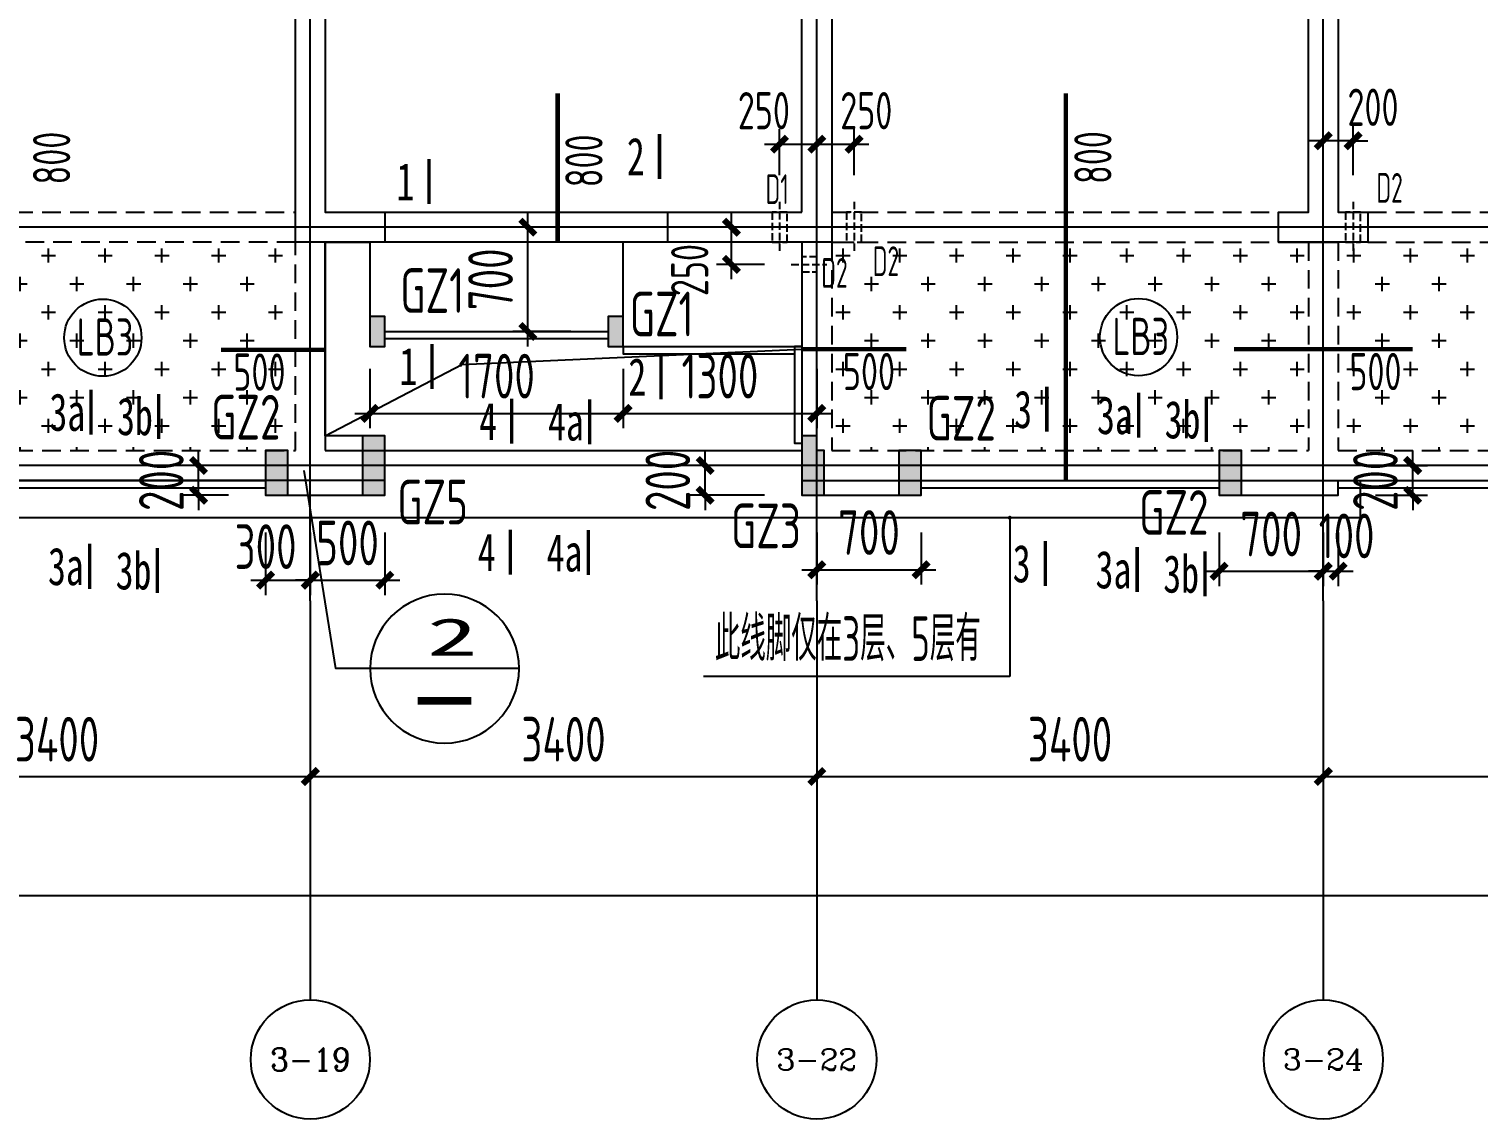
# Model space of a CAD drawing. Header units: millimetres. Extents: x -133666 to 880576, y -269375 to 86941.
# Drawn here: x 196312 to 206039, y -4980 to 2340 of the extents above; entities that cross this region are included whole.
import ezdxf
from ezdxf.enums import TextEntityAlignment as Align

# ---------------------------------------------------------------- set-up
doc = ezdxf.new("R2010")
doc.units = ezdxf.units.MM
doc.header["$LTSCALE"] = 1000
for name, pattern in [('CENTER', [50.8, 31.75, -6.35, 6.35, -6.35]), ('CONTINOUS', [0]), ('DASH', [0.35, 0.25, -0.1]), ('HIDDEN2', [0.1875, 0.125, -0.0625])]:
    doc.linetypes.add(name, pattern=pattern)
doc.layers.get('0').update_dxf_attribs({"linetype": 'CONTINUOUS'})
doc.layers.get('Defpoints').update_dxf_attribs({"color": 6, "linetype": 'CONTINUOUS'})
for name, color, linetype in [('A-外装饰线脚', 7, 'CONTINUOUS'), ('A-线脚看线', 9, 'CONTINUOUS'), ('A-设备穿墙洞', 161, 'CONTINUOUS'), ('AXIS', 253, 'CENTER'), ('AXIS_TEXT', 7, 'CONTINUOUS'), ('DIM', 3, 'CONTINUOUS'), ('DIM1', 3, 'CONTINUOUS'), ('JG1', 3, 'CONTINUOUS'), ('填充', 8, 'CONTINUOUS'), ('墙', 6, 'CONTINUOUS'), ('挑板', 3, 'CONTINUOUS'), ('板筋', 6, 'CONTINUOUS'), ('柱', 2, 'CONTINUOUS'), ('梁', 4, 'HIDDEN2'), ('模板线', 3, 'CONTINUOUS'), ('详图索引', 3, 'CONTINUOUS'), ('钢筋_文字', 7, 'CONTINUOUS'), ('钢筋长度标注', 7, 'CONTINUOUS')]:
    doc.layers.add(name, color=color, linetype=linetype)
doc.styles.add('_TCH_AXIS', font='COMPLEX', dxfattribs={"bigfont": 'GBCBIG'})
doc.styles.add('COMPLEX', font='COMPLEX')
doc.styles.add('TSSD_BOLD', font='tssdeng2.shx', dxfattribs={"width": 0.7, "height": 250, "bigfont": 'CHINA.shx'})
doc.styles.add('TSSD_Dimension', font='tssdeng.shx', dxfattribs={"width": 0.7, "bigfont": 'Hztxt.shx'})
doc.styles.add('ZZ', font='tssdeng.shx', dxfattribs={"width": 0.7, "bigfont": 'tssdchn.shx'})
doc.styles.add('zzt', font='tssdeng.shx', dxfattribs={"width": 0.7, "height": 300, "bigfont": 'tssdchn.shx'})
doc.styles.add('钢筋长度', font='tssdeng.shx', dxfattribs={"width": 0.7, "height": 300, "bigfont": 'tssdchn.shx'})
doc.styles.add('黑体', font='simhei.ttf')
doc.dimstyles.new('DIM_1_100', dxfattribs={"dimtxt": 300, "dimasz": 100, "dimexe": 200, "dimexo": 50, "dimgap": 100, "dimtad": 1, "dimdec": 0, "dimzin": 0, "dimdsep": 46, "dimtxsty": 'zzt', "dimblk": 'ARCHTICK', "dimcen": 0, "dimclrt": 7, "dimadec": 0, "dimazin": 0, "dimtfac": 1, "dimtdec": 0, "dimtix": 1, "dimtmove": 2, "dimatfit": 0, "dimldrblk": 'ARCHTICK', "dimfxl": 0, "dimtolj": 1, "dimarcsym": 0})
doc.dimstyles.new('TSSD_100_100', dxfattribs={"dimtxt": 300, "dimasz": 100, "dimexe": 100, "dimexo": 250, "dimgap": 100, "dimtad": 1, "dimdec": 0, "dimzin": 0, "dimdsep": 46, "dimtxsty": 'ZZ', "dimblk": 'ARCHTICK', "dimcen": 0, "dimdle": 100, "dimclrd": 256, "dimclrt": 7, "dimadec": 0, "dimazin": 0, "dimtfac": 1, "dimtdec": 0, "dimtix": 1, "dimtmove": 2, "dimatfit": 3, "dimfxl": 0, "dimtolj": 1, "dimtzin": 0, "dimarcsym": 0})
pattern_1 = [(0, (164199.99, 1008.83), (190.5, 190.5), [95.25, -285.75]), (90, (164247.62, 961.2), (-190.5, 190.5), [95.25, -285.75])]

# ---------------------------------------------------------------- blocks, each defined once
blk = doc.blocks.new('_ArchTick')
at = {"color": 0, "linetype": 'ByBlock', "const_width": 0.4}
blk.add_lwpolyline([(-0.5, -0.5), (0.5, 0.5)], dxfattribs=at)
blk = doc.blocks.new('*D1102')
at = {"layer": 'Defpoints', "color": 0, "transparency": 16777216}
for p in [(197900, -791.2), (198200, -791.2), (198200, -1361.2)]:
    blk.add_point(p, dxfattribs=at)
at = {"layer": 'DIM', "color": 0, "lineweight": -2, "transparency": 16777216}
for p, q in [((197900, -1041.2), (197900, -1461.2)), ((198200, -1041.2), (198200, -1461.2))]:
    blk.add_line(p, q, dxfattribs=at)
at = {"layer": 'DIM', "lineweight": -2, "transparency": 16777216}
blk.add_line((197800, -1361.2), (198300, -1361.2), dxfattribs=at)
at = {"layer": 'DIM', "lineweight": -2, "transparency": 16777216, "xscale": 100, "yscale": 100, "zscale": 100, "rotation": 180}
blk.add_blockref('_ArchTick', (197900, -1361.2), dxfattribs=at)
at = {"layer": 'DIM', "lineweight": -2, "transparency": 16777216, "xscale": 100, "yscale": 100, "zscale": 100}
blk.add_blockref('_ArchTick', (198200, -1361.2), dxfattribs=at)
at = {"layer": 'DIM', "color": 7, "transparency": 16777216, "insert": (197900, -1136.2), "char_height": 300, "attachment_point": 5, "style": 'ZZ'}
blk.add_mtext('\\A1;300', dxfattribs=at)
blk = doc.blocks.new('*D1103')
at = {"layer": 'Defpoints', "color": 0, "transparency": 16777216}
for p in [(198200, -791.2), (198700, -791.2), (198700, -1361.2)]:
    blk.add_point(p, dxfattribs=at)
at = {"layer": 'DIM', "color": 0, "lineweight": -2, "transparency": 16777216}
for p, q in [((198200, -1041.2), (198200, -1461.2)), ((198700, -1041.2), (198700, -1461.2))]:
    blk.add_line(p, q, dxfattribs=at)
at = {"layer": 'DIM', "lineweight": -2, "transparency": 16777216}
for p, q in [((198200, -1361.2), (198100, -1361.2)), ((198200, -1361.2), (198700, -1361.2)), ((198700, -1361.2), (198800, -1361.2))]:
    blk.add_line(p, q, dxfattribs=at)
at = {"layer": 'DIM', "lineweight": -2, "transparency": 16777216, "xscale": 100, "yscale": 100, "zscale": 100}
blk.add_blockref('_ArchTick', (198200, -1361.2), dxfattribs=at)
at = {"layer": 'DIM', "lineweight": -2, "transparency": 16777216, "xscale": 100, "yscale": 100, "zscale": 100, "rotation": 180}
blk.add_blockref('_ArchTick', (198700, -1361.2), dxfattribs=at)
at = {"layer": 'DIM', "color": 7, "transparency": 16777216, "insert": (198450, -1111.2), "char_height": 300, "attachment_point": 5, "style": 'ZZ'}
blk.add_mtext('\\A1;500', dxfattribs=at)
blk = doc.blocks.new('*D1104')
at = {"layer": 'Defpoints', "color": 0, "transparency": 16777216}
for p in [(198600, 308.8), (200300, 308.8), (200300, -241.2)]:
    blk.add_point(p, dxfattribs=at)
at = {"layer": 'DIM', "color": 0, "lineweight": -2, "transparency": 16777216}
for p, q in [((198600, 58.8), (198600, -341.2)), ((200300, 58.8), (200300, -341.2))]:
    blk.add_line(p, q, dxfattribs=at)
at = {"layer": 'DIM', "lineweight": -2, "transparency": 16777216}
blk.add_line((198500, -241.2), (200400, -241.2), dxfattribs=at)
at = {"layer": 'DIM', "lineweight": -2, "transparency": 16777216, "xscale": 100, "yscale": 100, "zscale": 100, "rotation": 180}
blk.add_blockref('_ArchTick', (198600, -241.2), dxfattribs=at)
at = {"layer": 'DIM', "lineweight": -2, "transparency": 16777216, "xscale": 100, "yscale": 100, "zscale": 100}
blk.add_blockref('_ArchTick', (200300, -241.2), dxfattribs=at)
at = {"layer": 'DIM', "color": 7, "transparency": 16777216, "insert": (199450, 8.8), "char_height": 300, "attachment_point": 5, "style": 'ZZ'}
blk.add_mtext('\\A1;1700', dxfattribs=at)
blk = doc.blocks.new('*D1105')
at = {"layer": 'Defpoints', "color": 0, "transparency": 16777216}
for p in [(201600, -791.2), (202300, -791.2), (202300, -1291.2)]:
    blk.add_point(p, dxfattribs=at)
at = {"layer": 'DIM', "color": 0, "lineweight": -2, "transparency": 16777216}
for p, q in [((201600, -1041.2), (201600, -1391.2)), ((202300, -1041.2), (202300, -1391.2))]:
    blk.add_line(p, q, dxfattribs=at)
at = {"layer": 'DIM', "lineweight": -2, "transparency": 16777216}
blk.add_line((201500, -1291.2), (202400, -1291.2), dxfattribs=at)
at = {"layer": 'DIM', "lineweight": -2, "transparency": 16777216, "xscale": 100, "yscale": 100, "zscale": 100, "rotation": 180}
blk.add_blockref('_ArchTick', (201600, -1291.2), dxfattribs=at)
at = {"layer": 'DIM', "lineweight": -2, "transparency": 16777216, "xscale": 100, "yscale": 100, "zscale": 100}
blk.add_blockref('_ArchTick', (202300, -1291.2), dxfattribs=at)
at = {"layer": 'DIM', "color": 7, "transparency": 16777216, "insert": (201950, -1041.2), "char_height": 300, "attachment_point": 5, "style": 'ZZ'}
blk.add_mtext('\\A1;700', dxfattribs=at)
blk = doc.blocks.new('*D1106')
at = {"layer": 'Defpoints', "color": 0, "transparency": 16777216}
for p in [(204300, -791.2), (205000, -791.2), (205000, -1301.2)]:
    blk.add_point(p, dxfattribs=at)
at = {"layer": 'DIM', "color": 0, "lineweight": -2, "transparency": 16777216}
for p, q in [((204300, -1041.2), (204300, -1401.2)), ((205000, -1041.2), (205000, -1401.2))]:
    blk.add_line(p, q, dxfattribs=at)
at = {"layer": 'DIM', "lineweight": -2, "transparency": 16777216}
blk.add_line((204200, -1301.2), (205100, -1301.2), dxfattribs=at)
at = {"layer": 'DIM', "lineweight": -2, "transparency": 16777216, "xscale": 100, "yscale": 100, "zscale": 100, "rotation": 180}
blk.add_blockref('_ArchTick', (204300, -1301.2), dxfattribs=at)
at = {"layer": 'DIM', "lineweight": -2, "transparency": 16777216, "xscale": 100, "yscale": 100, "zscale": 100}
blk.add_blockref('_ArchTick', (205000, -1301.2), dxfattribs=at)
at = {"layer": 'DIM', "color": 7, "transparency": 16777216, "insert": (204650, -1051.2), "char_height": 300, "attachment_point": 5, "style": 'ZZ'}
blk.add_mtext('\\A1;700', dxfattribs=at)
blk = doc.blocks.new('*D1122')
at = {"layer": 'Defpoints', "color": 0, "transparency": 16777216}
for p in [(197450, -591.2), (197900, -591.2), (197900, -791.2)]:
    blk.add_point(p, dxfattribs=at)
at = {"layer": 'DIM', "lineweight": -2, "transparency": 16777216}
for p, q in [((197450, -591.2), (197450, -491.2)), ((197450, -791.2), (197450, -591.2)), ((197450, -791.2), (197450, -891.2))]:
    blk.add_line(p, q, dxfattribs=at)
at = {"layer": 'DIM', "color": 0, "lineweight": -2, "transparency": 16777216}
for p, q in [((197650, -591.2), (197350, -591.2)), ((197650, -791.2), (197350, -791.2))]:
    blk.add_line(p, q, dxfattribs=at)
at = {"layer": 'DIM', "lineweight": -2, "transparency": 16777216, "xscale": 100, "yscale": 100, "zscale": 100}
for p, rotation in [((197450, -591.2), 270), ((197450, -791.2), 90)]:
    blk.add_blockref('_ArchTick', p, dxfattribs=dict(at, rotation=rotation))
at = {"layer": 'DIM', "color": 7, "transparency": 16777216, "insert": (197200, -691.2), "char_height": 300, "attachment_point": 5, "rotation": 90, "style": 'ZZ'}
blk.add_mtext('\\A1;200', dxfattribs=at)
blk = doc.blocks.new('*D1123')
at = {"layer": 'Defpoints', "color": 0, "transparency": 16777216}
for p in [(199660, 1008.8), (200200, 1008.8), (200200, 308.8)]:
    blk.add_point(p, dxfattribs=at)
at = {"layer": 'DIM', "lineweight": -2, "transparency": 16777216}
blk.add_line((199660, 208.8), (199660, 1108.8), dxfattribs=at)
at = {"layer": 'DIM', "color": 0, "lineweight": -2, "transparency": 16777216}
for p, q in [((199950, 1008.8), (199560, 1008.8)), ((199950, 308.8), (199560, 308.8))]:
    blk.add_line(p, q, dxfattribs=at)
at = {"layer": 'DIM', "lineweight": -2, "transparency": 16777216, "xscale": 100, "yscale": 100, "zscale": 100}
for p, rotation in [((199660, 1008.8), 90), ((199660, 308.8), 270)]:
    blk.add_blockref('_ArchTick', p, dxfattribs=dict(at, rotation=rotation))
at = {"layer": 'DIM', "color": 7, "transparency": 16777216, "insert": (199410, 658.8), "char_height": 300, "attachment_point": 5, "rotation": 90, "style": 'ZZ'}
blk.add_mtext('\\A1;700', dxfattribs=at)
blk = doc.blocks.new('*D1124')
at = {"layer": 'Defpoints', "color": 0, "transparency": 16777216}
for p in [(200850, -591.2), (201500, -591.2), (201500, -791.2)]:
    blk.add_point(p, dxfattribs=at)
at = {"layer": 'DIM', "lineweight": -2, "transparency": 16777216}
for p, q in [((200850, -591.2), (200850, -491.2)), ((200850, -791.2), (200850, -591.2)), ((200850, -791.2), (200850, -891.2))]:
    blk.add_line(p, q, dxfattribs=at)
at = {"layer": 'DIM', "color": 0, "lineweight": -2, "transparency": 16777216}
for p, q in [((201250, -591.2), (200750, -591.2)), ((201250, -791.2), (200750, -791.2))]:
    blk.add_line(p, q, dxfattribs=at)
at = {"layer": 'DIM', "lineweight": -2, "transparency": 16777216, "xscale": 100, "yscale": 100, "zscale": 100}
for p, rotation in [((200850, -591.2), 270), ((200850, -791.2), 90)]:
    blk.add_blockref('_ArchTick', p, dxfattribs=dict(at, rotation=rotation))
at = {"layer": 'DIM', "color": 7, "transparency": 16777216, "insert": (200600, -691.2), "char_height": 300, "attachment_point": 5, "rotation": 90, "style": 'ZZ'}
blk.add_mtext('\\A1;200', dxfattribs=at)
blk = doc.blocks.new('*D1125')
at = {"layer": 'Defpoints', "color": 0, "transparency": 16777216}
for p in [(205100, -591.2), (205600, -591.2), (205100, -791.2)]:
    blk.add_point(p, dxfattribs=at)
at = {"layer": 'DIM', "lineweight": -2, "transparency": 16777216}
for p, q in [((205600, -591.2), (205600, -491.2)), ((205600, -791.2), (205600, -591.2)), ((205600, -791.2), (205600, -891.2))]:
    blk.add_line(p, q, dxfattribs=at)
at = {"layer": 'DIM', "color": 0, "lineweight": -2, "transparency": 16777216}
for p, q in [((205350, -591.2), (205700, -591.2)), ((205350, -791.2), (205700, -791.2))]:
    blk.add_line(p, q, dxfattribs=at)
at = {"layer": 'DIM', "lineweight": -2, "transparency": 16777216, "xscale": 100, "yscale": 100, "zscale": 100}
for p, rotation in [((205600, -591.2), 270), ((205600, -791.2), 90)]:
    blk.add_blockref('_ArchTick', p, dxfattribs=dict(at, rotation=rotation))
at = {"layer": 'DIM', "color": 7, "transparency": 16777216, "insert": (205350, -691.2), "char_height": 300, "attachment_point": 5, "rotation": 90, "style": 'ZZ'}
blk.add_mtext('\\A1;200', dxfattribs=at)
blk = doc.blocks.new('*D1141')
at = {"layer": 'Defpoints', "color": 0, "transparency": 16777216}
for p in [(205000, -791.2), (205100, -791.2), (205100, -1301.2)]:
    blk.add_point(p, dxfattribs=at)
at = {"layer": 'DIM', "color": 0, "lineweight": -2, "transparency": 16777216}
for p, q in [((205000, -1041.2), (205000, -1401.2)), ((205100, -1041.2), (205100, -1401.2))]:
    blk.add_line(p, q, dxfattribs=at)
at = {"layer": 'DIM', "lineweight": -2, "transparency": 16777216}
for p, q in [((205000, -1301.2), (204900, -1301.2)), ((205000, -1301.2), (205100, -1301.2)), ((205100, -1301.2), (205200, -1301.2))]:
    blk.add_line(p, q, dxfattribs=at)
at = {"layer": 'DIM', "lineweight": -2, "transparency": 16777216, "xscale": 100, "yscale": 100, "zscale": 100}
blk.add_blockref('_ArchTick', (205000, -1301.2), dxfattribs=at)
at = {"layer": 'DIM', "lineweight": -2, "transparency": 16777216, "xscale": 100, "yscale": 100, "zscale": 100, "rotation": 180}
blk.add_blockref('_ArchTick', (205100, -1301.2), dxfattribs=at)
at = {"layer": 'DIM', "color": 7, "transparency": 16777216, "insert": (205156.2, -1064.2), "char_height": 300, "attachment_point": 5, "style": 'ZZ'}
blk.add_mtext('\\A1;100', dxfattribs=at)
blk = doc.blocks.new('$166895')
at = {"layer": '模板线', "color": 4, "const_width": 22.7}
for points in [[(222.6, 2153.9), (222.6, 1851.5)], [(242.6, 913.3), (242.6, 610.9)]]:
    blk.add_lwpolyline(points, dxfattribs=at)
at = {"layer": '模板线', "color": 0, "style": '黑体', "width": 0.7}
for p in [(63.4, 2002.7), (83.4, 762.1)]:
    blk.add_text('1', height=252, dxfattribs=at).set_placement(p, align=Align.MIDDLE_CENTER)
blk = doc.blocks.new('$1787315')
at = {"layer": '模板线', "color": 4, "const_width": 22.7}
for points in [[(222.6, 1782.7), (222.6, 1480.3)], [(232.8, 302.4), (232.8, 0)]]:
    blk.add_lwpolyline(points, dxfattribs=at)
at = {"layer": '模板线', "color": 0, "style": '黑体', "width": 0.7}
for p in [(63.4, 1631.5), (73.6, 151.2)]:
    blk.add_text('2', height=252, dxfattribs=at).set_placement(p, align=Align.MIDDLE_CENTER)
blk = doc.blocks.new('$1120108')
at = {"layer": '模板线', "color": 4, "const_width": 22.7}
for points in [[(232.1, 1181.6), (232.1, 879.2)], [(222.6, 302.4), (222.6, 0)]]:
    blk.add_lwpolyline(points, dxfattribs=at)
at = {"layer": '模板线', "color": 0, "style": '黑体', "width": 0.7}
for p in [(72.9, 1030.4), (63.4, 151.2)]:
    blk.add_text('4', height=252, dxfattribs=at).set_placement(p, align=Align.MIDDLE_CENTER)
blk = doc.blocks.new('$1913198')
at = {"layer": '模板线', "color": 4, "const_width": 22.7}
for points in [[(295.5, 1181.6), (295.5, 879.2)], [(286, 302.4), (286, 0)]]:
    blk.add_lwpolyline(points, dxfattribs=at)
at = {"layer": '模板线', "color": 0, "style": '黑体', "width": 0.7}
for p in [(136.4, 1030.4), (126.8, 151.2)]:
    blk.add_text('4a', height=252, dxfattribs=at).set_placement(p, align=Align.MIDDLE_CENTER)
blk = doc.blocks.new('$1363628')
at = {"layer": '模板线', "color": 4, "const_width": 22.7}
for points in [[(232.1, 1338.3), (232.1, 1035.9)], [(222.6, 302.4), (222.6, 0)]]:
    blk.add_lwpolyline(points, dxfattribs=at)
at = {"layer": '模板线', "color": 0, "style": '黑体', "width": 0.7}
for p in [(72.9, 1187.1), (63.4, 151.2)]:
    blk.add_text('3', height=252, dxfattribs=at).set_placement(p, align=Align.MIDDLE_CENTER)
blk = doc.blocks.new('$1943368')
at = {"layer": '模板线', "color": 4, "const_width": 22.7}
for points in [[(295.5, 1338.3), (295.5, 1035.9)], [(286, 302.4), (286, 0)]]:
    blk.add_lwpolyline(points, dxfattribs=at)
at = {"layer": '模板线', "color": 0, "style": '黑体', "width": 0.7}
for p in [(136.4, 1187.1), (126.8, 151.2)]:
    blk.add_text('3a', height=252, dxfattribs=at).set_placement(p, align=Align.MIDDLE_CENTER)
blk = doc.blocks.new('$1353024')
at = {"layer": '模板线', "color": 4, "const_width": 22.7}
for points in [[(295.5, 1338.3), (295.5, 1035.9)], [(286, 302.4), (286, 0)]]:
    blk.add_lwpolyline(points, dxfattribs=at)
at = {"layer": '模板线', "color": 0, "style": '黑体', "width": 0.7}
for p in [(136.4, 1187.1), (126.8, 151.2)]:
    blk.add_text('3b', height=252, dxfattribs=at).set_placement(p, align=Align.MIDDLE_CENTER)
blk = doc.blocks.new('*D1030')
at = {"layer": 'Defpoints', "color": 0, "transparency": 16777216}
for p in [(200300, 308.8), (201600, 308.8), (201600, -241.2)]:
    blk.add_point(p, dxfattribs=at)
at = {"layer": 'DIM', "color": 0, "lineweight": -2, "transparency": 16777216}
for p, q in [((200300, 58.8), (200300, -341.2)), ((201600, 58.8), (201600, -341.2))]:
    blk.add_line(p, q, dxfattribs=at)
at = {"layer": 'DIM', "lineweight": -2, "transparency": 16777216}
blk.add_line((200200, -241.2), (201700, -241.2), dxfattribs=at)
at = {"layer": 'DIM', "lineweight": -2, "transparency": 16777216, "xscale": 100, "yscale": 100, "zscale": 100, "rotation": 180}
blk.add_blockref('_ArchTick', (200300, -241.2), dxfattribs=at)
at = {"layer": 'DIM', "lineweight": -2, "transparency": 16777216, "xscale": 100, "yscale": 100, "zscale": 100}
blk.add_blockref('_ArchTick', (201600, -241.2), dxfattribs=at)
at = {"layer": 'DIM', "color": 7, "transparency": 16777216, "insert": (200950, 8.8), "char_height": 300, "attachment_point": 5, "style": 'ZZ'}
blk.add_mtext('\\A1;1300', dxfattribs=at)
blk = doc.blocks.new('详图索引1')
at = {"color": 3, "const_width": 50}
blk.add_lwpolyline([(319.3, -216), (680.7, -216)], dxfattribs=at)
at = {"layer": '详图索引', "color": 3}
blk.add_line((0, 0), (1000, 0), dxfattribs=at)
blk.add_circle((500, 0), 500, dxfattribs=at)
at = {"layer": '详图索引', "color": 3, "style": '黑体', "width": 2}
blk.add_attdef('1', text='', height=250, dxfattribs=at).set_placement((468, 212.8), align=Align.MIDDLE_CENTER)
blk = doc.blocks.new('*D916')
at = {"layer": 'Defpoints', "color": 0, "transparency": 16777216}
for p in [(30600, -2508.3), (34000, -2508.3), (34000, -3688.3)]:
    blk.add_point(p, dxfattribs=at)
at = {"layer": 'DIM1', "color": 0, "lineweight": -2, "transparency": 16777216}
for p, q in [((30600, -2558.3), (30600, -3888.3)), ((34000, -2558.3), (34000, -3888.3)), ((30600, -3688.3), (34000, -3688.3))]:
    blk.add_line(p, q, dxfattribs=at)
at = {"layer": 'DIM1', "color": 0, "lineweight": -2, "transparency": 16777216, "xscale": 100, "yscale": 100, "zscale": 100, "rotation": 180}
blk.add_blockref('_ArchTick', (30600, -3688.3), dxfattribs=at)
at = {"layer": 'DIM1', "color": 0, "lineweight": -2, "transparency": 16777216, "xscale": 100, "yscale": 100, "zscale": 100}
blk.add_blockref('_ArchTick', (34000, -3688.3), dxfattribs=at)
at = {"layer": 'DIM1', "color": 7, "transparency": 16777216, "insert": (32300, -3438.3), "char_height": 300, "attachment_point": 5, "style": 'zzt'}
blk.add_mtext('\\A1;3400', dxfattribs=at)
blk = doc.blocks.new('*D917')
at = {"layer": 'Defpoints', "color": 0, "transparency": 16777216}
for p in [(34000, -2508.3), (37400, -2508.3), (37400, -3688.3)]:
    blk.add_point(p, dxfattribs=at)
at = {"layer": 'DIM1', "color": 0, "lineweight": -2, "transparency": 16777216}
for p, q in [((34000, -2558.3), (34000, -3888.3)), ((37400, -2558.3), (37400, -3888.3)), ((34000, -3688.3), (37400, -3688.3))]:
    blk.add_line(p, q, dxfattribs=at)
at = {"layer": 'DIM1', "color": 0, "lineweight": -2, "transparency": 16777216, "xscale": 100, "yscale": 100, "zscale": 100, "rotation": 180}
blk.add_blockref('_ArchTick', (34000, -3688.3), dxfattribs=at)
at = {"layer": 'DIM1', "color": 0, "lineweight": -2, "transparency": 16777216, "xscale": 100, "yscale": 100, "zscale": 100}
blk.add_blockref('_ArchTick', (37400, -3688.3), dxfattribs=at)
at = {"layer": 'DIM1', "color": 7, "transparency": 16777216, "insert": (35700, -3438.3), "char_height": 300, "attachment_point": 5, "style": 'zzt'}
blk.add_mtext('\\A1;3400', dxfattribs=at)
blk = doc.blocks.new('*D918')
at = {"layer": 'Defpoints', "color": 0, "transparency": 16777216}
for p in [(37400, -2508.3), (40800, -2508.3), (40800, -3688.3)]:
    blk.add_point(p, dxfattribs=at)
at = {"layer": 'DIM1', "color": 0, "lineweight": -2, "transparency": 16777216}
for p, q in [((37400, -2558.3), (37400, -3888.3)), ((40800, -2558.3), (40800, -3888.3)), ((37400, -3688.3), (40800, -3688.3))]:
    blk.add_line(p, q, dxfattribs=at)
at = {"layer": 'DIM1', "color": 0, "lineweight": -2, "transparency": 16777216, "xscale": 100, "yscale": 100, "zscale": 100, "rotation": 180}
blk.add_blockref('_ArchTick', (37400, -3688.3), dxfattribs=at)
at = {"layer": 'DIM1', "color": 0, "lineweight": -2, "transparency": 16777216, "xscale": 100, "yscale": 100, "zscale": 100}
blk.add_blockref('_ArchTick', (40800, -3688.3), dxfattribs=at)
at = {"layer": 'DIM1', "color": 7, "transparency": 16777216, "insert": (39100, -3438.3), "char_height": 300, "attachment_point": 5, "style": 'zzt'}
blk.add_mtext('\\A1;3400', dxfattribs=at)
blk = doc.blocks.new('*D919')
at = {"layer": 'Defpoints', "color": 0, "transparency": 16777216}
for p in [(40800, -2508.3), (43800, -2508.3), (43800, -3688.3)]:
    blk.add_point(p, dxfattribs=at)
at = {"layer": 'DIM1', "color": 0, "lineweight": -2, "transparency": 16777216}
for p, q in [((40800, -2558.3), (40800, -3888.3)), ((43800, -2558.3), (43800, -3888.3)), ((40800, -3688.3), (43800, -3688.3))]:
    blk.add_line(p, q, dxfattribs=at)
at = {"layer": 'DIM1', "color": 0, "lineweight": -2, "transparency": 16777216, "xscale": 100, "yscale": 100, "zscale": 100, "rotation": 180}
blk.add_blockref('_ArchTick', (40800, -3688.3), dxfattribs=at)
at = {"layer": 'DIM1', "color": 0, "lineweight": -2, "transparency": 16777216, "xscale": 100, "yscale": 100, "zscale": 100}
blk.add_blockref('_ArchTick', (43800, -3688.3), dxfattribs=at)
at = {"layer": 'DIM1', "color": 7, "transparency": 16777216, "insert": (42300, -3438.3), "char_height": 300, "attachment_point": 5, "style": 'zzt'}
blk.add_mtext('\\A1;3000', dxfattribs=at)
blk = doc.blocks.new('*D922')
at = {"layer": 'Defpoints', "color": 0, "transparency": 16777216}
for p in [(0, -2508.3), (48000, -2508.3), (48000, -4488.3)]:
    blk.add_point(p, dxfattribs=at)
at = {"layer": 'DIM1', "color": 0, "lineweight": -2, "transparency": 16777216}
for p, q in [((0, -2558.3), (0, -4688.3)), ((48000, -2558.3), (48000, -4688.3)), ((0, -4488.3), (48000, -4488.3))]:
    blk.add_line(p, q, dxfattribs=at)
at = {"layer": 'DIM1', "color": 0, "lineweight": -2, "transparency": 16777216, "xscale": 100, "yscale": 100, "zscale": 100, "rotation": 180}
blk.add_blockref('_ArchTick', (0, -4488.3), dxfattribs=at)
at = {"layer": 'DIM1', "color": 0, "lineweight": -2, "transparency": 16777216, "xscale": 100, "yscale": 100, "zscale": 100}
blk.add_blockref('_ArchTick', (48000, -4488.3), dxfattribs=at)
at = {"layer": 'DIM1', "color": 7, "transparency": 16777216, "insert": (24000, -4238.3), "char_height": 300, "attachment_point": 5, "style": 'zzt'}
blk.add_mtext('\\A1;48000', dxfattribs=at)
blk = doc.blocks.new('_AXISO')
blk.add_circle((0, 0), 0.5)
at = {"layer": 'AXIS_TEXT', "style": 'COMPLEX', "width": 1.041667}
blk.add_attdef('A', text='', height=0.56, dxfattribs=at).set_placement((-0.25, -0.28), (0.25, -0.28), align=Align.FIT)
blk = doc.blocks.new('$1466424')
at = {"layer": '板筋', "const_width": 30}
for points in [[(35760.5, 1603.7), (35760.5, 2603.7)], [(39172.2, 3.7), (39172.2, 2603.2)], [(33500, 880.9), (34200, 880.9)], [(37400, 884.6), (38100, 884.6)], [(40300, 884.4), (41500, 884.4)]]:
    blk.add_lwpolyline(points, dxfattribs=at)
at = {"layer": '钢筋_文字'}
for centre in [(32707.5, 961.9, 0), (39660, 965.6, 0)]:
    blk.add_circle(centre, 259.2, dxfattribs=at)
at = {"layer": '钢筋_文字', "style": 'TSSD_BOLD', "width": 0.7}
for p in [(32532.5, 841.7, 0), (39485, 845.4, 0)]:
    blk.add_text('LB3', height=250, dxfattribs=at).set_placement(p)
at = {"layer": '钢筋长度标注', "style": '钢筋长度', "width": 0.7}
for p in [(39478.5, 1994.2), (32488.7, 1990.5), (36062, 1971.9)]:
    blk.add_text('800', height=250, rotation=90, dxfattribs=at).set_placement(p)
for p in [(33583.1, 605.9), (37674.9, 609.6), (41074.9, 609.4)]:
    blk.add_text('500', height=250, dxfattribs=at).set_placement(p)
blk = doc.blocks.new('$158025')
at = {"layer": 'JG1'}
blk.add_hatch(color=8, dxfattribs=at).paths.add_polyline_path([(150, 300), (100, 300), (100, 400), (0, 400), (0, 0), (150, 0)])
at = {"layer": 'JG1', "elevation": 0}
blk.add_lwpolyline([(100, 400), (0, 400), (0, 0), (150, 0), (150, 300), (150, 300), (100, 300)], close=True, dxfattribs=at)
blk = doc.blocks.new('$133032')
at = {"layer": '挑板'}
for points in [[(31400, 100), (33800, 100), (33800, 0), (34600, 0), (34600, 400), (34200, 400), (34200, 1700), (34500, 1700), (34500, 1000), (34600, 1000), (34600, 1100), (36100, 1100), (36100, 1000), (37400, 1000), (37400, 0), (38200, 0), (38200, 100), (40200, 100), (40200, 0), (41000, 0), (41000, 50), (41000, 100), (44400, 100)], [(36200, 1000), (36200, 1700)]]:
    blk.add_lwpolyline(points, dxfattribs=at)
blk = doc.blocks.new('$1981617')
at = {"layer": '柱'}
blk.add_hatch(color=8, dxfattribs=at).paths.add_polyline_path([(150, 0), (150, 300), (0, 300), (0, 0)])
at = {"layer": '柱', "color": 3, "elevation": 0}
blk.add_lwpolyline([(150, 0), (150, 300), (0, 300), (0, 0)], close=True, dxfattribs=at)
blk = doc.blocks.new('$1839168')
at = {"layer": '柱'}
blk.add_hatch(color=8, dxfattribs=at).paths.add_polyline_path([(0, 200), (0, 0), (100, 0), (100, 200)])
at = {"layer": '柱', "color": 3, "elevation": 0}
blk.add_lwpolyline([(0, 200), (0, 0), (100, 0), (100, 200)], close=True, dxfattribs=at)
blk = doc.blocks.new('$1691164')
at = {"layer": '柱'}
blk.add_hatch(color=8, dxfattribs=at).paths.add_polyline_path([(0, 0), (100, 0), (100, 200), (0, 200)])
at = {"layer": '柱', "color": 3, "elevation": 0}
blk.add_lwpolyline([(100, 200), (0, 200), (0, 0), (100, 0), (100, 0), (100, 0)], close=True, dxfattribs=at)
blk = doc.blocks.new('$184590')
at = {"layer": '柱'}
blk.add_hatch(color=8, dxfattribs=at).paths.add_polyline_path([(0, 400), (0, 0), (150, 0), (150, 400)])
at = {"layer": '柱', "color": 3, "elevation": 0}
blk.add_lwpolyline([(0, 400), (0, 0), (150, 0), (150, 400)], close=True, dxfattribs=at)
blk = doc.blocks.new('$1222607')
at = {"layer": '柱'}
for name, p in [('$1839168', (34500, 1000, 0)), ('$1691164', (36100, 1000, 0)), ('$184590', (34450, 0, 0)), ('$1981617', (33800, 0, 0)), ('$1981617', (38050, 0, 0)), ('$1981617', (40200, 0, 0))]:
    blk.add_blockref(name, p, dxfattribs=at)
blk = doc.blocks.new('$1413619')
at = {"layer": 'A-线脚看线', "color": 5, "elevation": 0}
for points in [[(36150, 1000), (34650, 1000)], [(36250, 950), (36250, 900), (37400, 900)], [(37450, 950), (37400, 950), (37400, 300), (37450, 300)], [(31450, 0), (33850, 0)], [(38250, 0), (40250, 0)], [(41050, 0), (44450, 0)]]:
    blk.add_lwpolyline(points, dxfattribs=at)
blk = doc.blocks.new('$1295222')
at = {"layer": 'A-外装饰线脚', "color": 23, "elevation": 0}
for points in [[(30550, 1150), (30550, 0), (41250, 0), (41250, 250)], [(33900, 250), (33900, 150), (34300, 150), (34700, 150), (34700, 550), (34300, 550)], [(34700, 450), (37500, 450)], [(37500, 250), (37500, 150), (38300, 150), (38300, 250)], [(40300, 250), (40300, 150), (41100, 150), (41100, 250)]]:
    blk.add_lwpolyline(points, dxfattribs=at)
blk = doc.blocks.new('$1757663')
at = {"layer": 'A-设备穿墙洞', "linetype": 'DASH', "ltscale": 0.2}
for points in [[(478.5, 291.5), (578.5, 291.5), (578.5, 491.5), (478.5, 491.5)], [(978.5, 291.5), (1078.5, 291.5), (1078.5, 491.5), (978.5, 491.5)], [(778.5, 91.5), (778.5, 191.5), (678.5, 191.5), (678.5, 91.5)]]:
    blk.add_lwpolyline(points, close=True, dxfattribs=at)
for points in [[(528.5, 562.9), (528.5, 224.4)], [(1028.5, 562.9), (1028.5, 224.4)], [(607.1, 141.5), (845.7, 141.5)]]:
    blk.add_lwpolyline(points, dxfattribs=at)
at = {"layer": 'A-设备穿墙洞', "color": 7, "linetype": 'DASH', "ltscale": 0.2, "style": 'zzt', "width": 0.6}
for s, p in [('D1', (434.6, 547.2)), ('D2', (1154.4, 63.4)), ('D2', (808.9, -15.4))]:
    blk.add_text(s, height=200, dxfattribs=at).set_placement(p)
blk = doc.blocks.new('$1276262')
at = {"layer": 'A-设备穿墙洞', "linetype": 'DASH', "ltscale": 0.2}
blk.add_lwpolyline([(50, 338.5), (50, 0)], dxfattribs=at)
blk.add_lwpolyline([(0, 67.1), (100, 67.1), (100, 267.1), (0, 267.1)], close=True, dxfattribs=at)
at = {"layer": 'A-设备穿墙洞', "color": 7, "linetype": 'DASH', "ltscale": 0.2, "style": 'zzt', "width": 0.6}
blk.add_text('D2', height=200, dxfattribs=at).set_placement((206.8, 331.4))
blk = doc.blocks.new('*D1012')
at = {"layer": 'Defpoints', "color": 0, "transparency": 16777216}
for p in [(38400.2, 1105.3), (38150.2, 647.9), (38400.2, 647.9, 0)]:
    blk.add_point(p, dxfattribs=at)
at = {"layer": 'DIM1', "color": 3, "lineweight": -2, "transparency": 16777216}
for p, q in [((38150.2, 897.9), (38150.2, 1205.3)), ((38400.2, 897.9), (38400.2, 1205.3)), ((38050.2, 1105.3), (38500.2, 1105.3))]:
    blk.add_line(p, q, dxfattribs=at)
at = {"layer": 'DIM1', "color": 3, "lineweight": -2, "transparency": 16777216, "xscale": 100, "yscale": 100, "zscale": 100, "rotation": 180}
blk.add_blockref('_ArchTick', (38150.2, 1105.3), dxfattribs=at)
at = {"layer": 'DIM1', "color": 3, "lineweight": -2, "transparency": 16777216, "xscale": 100, "yscale": 100, "zscale": 100}
blk.add_blockref('_ArchTick', (38400.2, 1105.3), dxfattribs=at)
at = {"layer": 'DIM1', "color": 7, "transparency": 16777216, "insert": (38044.9, 1330.3), "char_height": 250, "attachment_point": 5, "style": 'TSSD_Dimension'}
blk.add_mtext('\\A1;250', dxfattribs=at)
blk = doc.blocks.new('*D1013')
at = {"layer": 'Defpoints', "color": 0, "transparency": 16777216}
for p in [(38650.2, 1105.3), (38400.2, 647.9, 0), (38650.2, 647.9)]:
    blk.add_point(p, dxfattribs=at)
at = {"layer": 'DIM1', "color": 3, "lineweight": -2, "transparency": 16777216}
for p, q in [((38400.2, 897.9), (38400.2, 1205.3)), ((38650.2, 897.9), (38650.2, 1205.3)), ((38300.2, 1105.3), (38750.2, 1105.3))]:
    blk.add_line(p, q, dxfattribs=at)
at = {"layer": 'DIM1', "color": 3, "lineweight": -2, "transparency": 16777216, "xscale": 100, "yscale": 100, "zscale": 100, "rotation": 180}
blk.add_blockref('_ArchTick', (38400.2, 1105.3), dxfattribs=at)
at = {"layer": 'DIM1', "color": 3, "lineweight": -2, "transparency": 16777216, "xscale": 100, "yscale": 100, "zscale": 100}
blk.add_blockref('_ArchTick', (38650.2, 1105.3), dxfattribs=at)
at = {"layer": 'DIM1', "color": 7, "transparency": 16777216, "insert": (38732.3, 1330.3), "char_height": 250, "attachment_point": 5, "style": 'TSSD_Dimension'}
blk.add_mtext('\\A1;250', dxfattribs=at)
blk = doc.blocks.new('*D1014')
at = {"layer": 'Defpoints', "color": 0, "transparency": 16777216}
for p in [(37826.8, 547.9), (38300.2, 547.9, 0), (38300.2, 297.9)]:
    blk.add_point(p, dxfattribs=at)
at = {"layer": 'DIM1', "color": 3, "lineweight": -2, "transparency": 16777216}
for p, q in [((37826.8, 197.9), (37826.8, 647.9)), ((38050.2, 547.9), (37726.8, 547.9)), ((38050.2, 297.9), (37726.8, 297.9))]:
    blk.add_line(p, q, dxfattribs=at)
at = {"layer": 'DIM1', "color": 3, "lineweight": -2, "transparency": 16777216, "xscale": 100, "yscale": 100, "zscale": 100}
for p, rotation in [((37826.8, 547.9), 90), ((37826.8, 297.9), 270)]:
    blk.add_blockref('_ArchTick', p, dxfattribs=dict(at, rotation=rotation))
at = {"layer": 'DIM1', "color": 7, "transparency": 16777216, "insert": (37547.1, 260.1), "char_height": 250, "attachment_point": 5, "rotation": 90, "style": 'TSSD_Dimension'}
blk.add_mtext('\\A1;250', dxfattribs=at)
blk = doc.blocks.new('*D1015')
at = {"layer": 'Defpoints', "color": 0, "transparency": 16777216}
for p in [(41800.2, 1128.3), (41800.2, 647.9, 0), (42000.2, 647.9)]:
    blk.add_point(p, dxfattribs=at)
at = {"layer": 'DIM1', "color": 3, "lineweight": -2, "transparency": 16777216}
for p, q in [((41800.2, 897.9), (41800.2, 1228.3)), ((42000.2, 897.9), (42000.2, 1228.3)), ((41800.2, 1128.3), (41700.2, 1128.3)), ((42000.2, 1128.3), (41800.2, 1128.3)), ((42000.2, 1128.3), (42100.2, 1128.3))]:
    blk.add_line(p, q, dxfattribs=at)
at = {"layer": 'DIM1', "color": 3, "lineweight": -2, "transparency": 16777216, "xscale": 100, "yscale": 100, "zscale": 100}
blk.add_blockref('_ArchTick', (41800.2, 1128.3), dxfattribs=at)
at = {"layer": 'DIM1', "color": 3, "lineweight": -2, "transparency": 16777216, "xscale": 100, "yscale": 100, "zscale": 100, "rotation": 180}
blk.add_blockref('_ArchTick', (42000.2, 1128.3), dxfattribs=at)
at = {"layer": 'DIM1', "color": 7, "transparency": 16777216, "insert": (42133.8, 1353.3), "char_height": 250, "attachment_point": 5, "style": 'TSSD_Dimension'}
blk.add_mtext('\\A1;200', dxfattribs=at)
blk = doc.blocks.new('$1783196')
at = {"layer": 'AXIS'}
for p, q in [((46034.9, 3480), (46034.9, 20188.3)), ((39234.9, 3480), (39234.9, 14788.3)), ((42634.9, 3480), (42634.9, 14788.3)), ((54849.9, 5988.3), (4360, 5988.3)), ((54849.9, 4388.3), (4360, 4388.3))]:
    blk.add_line(p, q, dxfattribs=at)
at = {"layer": 'DIM1'}
for p, q in [((39234.9, 3480), (39234.9, 800)), ((42634.9, 3480), (42634.9, 800)), ((46034.9, 3480), (46034.9, 800))]:
    blk.add_line(p, q, dxfattribs=at)
ref = blk.add_blockref('_AXISO', (39234.9, 400), dxfattribs=dict(at, xscale=800, yscale=800, zscale=800))
ref.add_attrib('A', '3-19', dxfattribs={"layer": 'AXIS_TEXT', "height": 152.88, "style": '_TCH_AXIS'}).set_placement((38965.5, 323.6), (39504.2, 323.6), align=Align.FIT)
ref = blk.add_blockref('_AXISO', (42634.9, 400), dxfattribs=dict(at, xscale=800, yscale=800, zscale=800))
ref.add_attrib('A', '3-22', dxfattribs={"layer": 'AXIS_TEXT', "height": 143.86, "style": '_TCH_AXIS'}).set_placement((42364.3, 328.1), (42905.5, 328.1), align=Align.FIT)
ref = blk.add_blockref('_AXISO', (46034.9, 400), dxfattribs=dict(at, xscale=800, yscale=800, zscale=800))
ref.add_attrib('A', '3-24', dxfattribs={"layer": 'AXIS_TEXT', "height": 140.54, "style": '_TCH_AXIS'}).set_placement((45763.8, 329.7), (46305.9, 329.7), align=Align.FIT)
for p1, p2, distance, picture, middle in [((5234.9, 3480), (53234.9, 3480), -1980, '*D922', (29234.9, 1750)), ((35834.9, 3480), (39234.9, 3480), -1180, '*D916', (37534.9, 2550)), ((39234.9, 3480), (42634.9, 3480), -1180, '*D917', (40934.9, 2550)), ((42634.9, 3480), (46034.9, 3480), -1180, '*D918', (44334.9, 2550)), ((46034.9, 3480), (49034.9, 3480), -1180, '*D919', (47534.9, 2550))]:
    dim = blk.add_aligned_dim(p1=p1, p2=p2, distance=distance, dimstyle='DIM_1_100', dxfattribs=at)
    dim.commit()
    dim.dimension.update_dxf_attribs({"geometry": picture, "text_midpoint": middle, "insert": (5234.9, 5988.3)})
blk = doc.blocks.new('$1186913')
at = {"layer": 'A-设备穿墙洞'}
for name, p in [('$1276262', (41950.2, 380.7)), ('$1757663', (37621.7, 156.3))]:
    blk.add_blockref(name, p, dxfattribs=at)
at = {"layer": 'DIM1'}
for base, p1, p2, picture, middle in [((38400.2, 1105.3), (38150.2, 647.9), (38400.2, 647.9, 0), '*D1012', (38044.9, 1330.3)), ((38650.2, 1105.3), (38400.2, 647.9, 0), (38650.2, 647.9), '*D1013', (38732.3, 1330.3)), ((41800.2, 1128.3), (42000.2, 647.9), (41800.2, 647.9, 0), '*D1015', (42133.8, 1353.3))]:
    dim = blk.add_linear_dim(base=base, p1=p1, p2=p2, dimstyle='TSSD_100_100', dxfattribs=at)
    dim.commit()
    dim.dimension.update_dxf_attribs({"geometry": picture, "text_midpoint": middle, "dimtype": 128})
dim = blk.add_linear_dim(base=(37826.8, 547.9), p1=(38300.2, 297.9), p2=(38300.2, 547.9, 0), angle=90, dimstyle='TSSD_100_100', dxfattribs=at)
dim.commit()
dim.dimension.update_dxf_attribs({"geometry": '*D1014', "text_midpoint": (37547.1, 260.1), "dimtype": 128})

msp = doc.modelspace()

# ---------------------------------------------------------------- hatches: boundary and pattern name
at = {"layer": '填充', "linetype": 'Continuous'}
h = msp.add_hatch(dxfattribs=at)
h.set_pattern_fill('CROSS', color=256, scale=30, style=0)
h.set_pattern_definition(pattern_1)
h.paths.add_polyline_path([(198100, -491.2), (198100, 908.8), (194900, 908.8), (194900, -491.2)])
h = msp.add_hatch(dxfattribs=at)
h.set_pattern_fill('CROSS', color=256, scale=30, style=0)
h.set_pattern_definition(pattern_1)
h.paths.add_polyline_path([(204900, -491.2), (204900, 908.8), (204700, 908.8), (201700, 908.8), (201700, -491.2)])
h = msp.add_hatch(dxfattribs=at)
h.set_pattern_fill('CROSS', color=256, scale=30, style=0)
h.set_pattern_definition(pattern_1)
h.paths.add_polyline_path([(205300, 908.8), (205100, 908.8), (205100, -491.2), (208500, -491.2), (208500, 908.8), (208100, 908.8)])

# ---------------------------------------------------------------- linework, layer by layer
at = {"layer": '墙'}
for points in [[(198100, 2558.8), (198300, 2558.8), (198300, 1108.8), (198700, 1108.8), (198700, 908.8), (198100, 908.8)], [(201500, 1108.8), (201500, 2558.8), (201700, 2558.8), (201700, 908.8), (200600, 908.8), (200600, 1108.8)]]:
    msp.add_lwpolyline(points, close=True, dxfattribs=at)
for points in [[(204700, 908.8), (204700, 1108.8), (204900, 1108.8), (204900, 2558.8), (205100, 2558.8), (205100, 1108.8), (205300, 1108.8), (205300, 908.8), (204700, 908.8), (205100, 908.8)], [(198100, 1108.8), (198100, 1108.8)], [(201700, 1108.8), (201700, 1108.8)]]:
    msp.add_lwpolyline(points, dxfattribs=at)
at = {"layer": '梁'}
for p, q in [((194900, 1108.8), (198100, 1108.8)), ((201700, 1108.8), (204700, 1108.8)), ((205300, 1108.8), (208100, 1108.8)), ((198100, 908.8), (194900, 908.8)), ((198100, -491.2), (198100, 908.8)), ((201700, 908.8), (204700, 908.8)), ((201700, 908.8), (201700, -491.2)), ((204900, 908.8), (204900, -491.2)), ((205100, 908.8), (205100, -491.2)), ((205300, 908.8), (208100, 908.8)), ((194900, -491.2), (198100, -491.2)), ((201700, -491.2), (204900, -491.2)), ((205100, -491.2), (208500, -491.2))]:
    msp.add_line(p, q, dxfattribs=at)
at = {"layer": '梁', "linetype": 'Continuous'}
for p, q in [((198700, 1108.8), (200600, 1108.8)), ((198300, 908.8), (198300, -491.2)), ((200600, 908.8), (198700, 908.8)), ((201500, 908.8), (201500, -691.2)), ((199216.6, 86.3), (201500, 189.7)), ((198300, -391.2), (199216.6, 86.3)), ((198300, -491.2), (198700, -491.2)), ((198700, -691.2), (198700, -491.2)), ((198700, -691.2), (194700, -691.2)), ((201500, -691.2), (208500, -691.2))]:
    msp.add_line(p, q, dxfattribs=at)
at = {"layer": '模板线'}
msp.add_lwpolyline([(198601.3, -1955.1), (198372.4, -1955.1), (198159.4, -624.8)], dxfattribs=at)
at = {"layer": '钢筋_文字', "const_width": 13.3}
msp.add_lwpolyline([(202895.3, -935.4, 1), (202895.3, -948.7, 1)], format="xyb", close=True, dxfattribs=at)
at = {"layer": '钢筋_文字', "extrusion": (1, -1.00159e-06, 0), "elevation": 202895.3}
msp.add_lwpolyline([(-941.9, 0), (-2008.3, 0)], dxfattribs=at)
at = {"layer": '钢筋_文字', "elevation": 0}
msp.add_lwpolyline([(202895.3, -2008.5), (200839.8, -2008.5)], dxfattribs=at)

# ---------------------------------------------------------------- block references
at = {"layer": 'A-设备穿墙洞'}
msp.add_blockref('$1186913', (163199.8, 461, 0), dxfattribs=at)
at = {"layer": '填充', "linetype": 'Continuous'}
msp.add_blockref('$1783196', (158965.1, -4979.5), dxfattribs=at)
at = {"layer": '挑板'}
for name, p in [('$1295222', (164000, -941.2, 0)), ('$133032', (164100, -791.2)), ('$1413619', (164050, -741.2, 0))]:
    msp.add_blockref(name, p, dxfattribs=at)
at = {"layer": '柱'}
for name, p in [('$1222607', (164100, -791.2)), ('$158025', (201500, -791.2, 0))]:
    msp.add_blockref(name, p, dxfattribs=at)
at = {"layer": '模板线'}
for name, p in [('$1787315', (200321.5, -147.6)), ('$1787315', (200321.5, -147.6)), ('$166895', (198774.6, -687.8)), ('$166895', (198774.6, -687.8)), ('$1943368', (196432.3, -1419.6)), ('$1363628', (202912.1, -1400.8)), ('$1943368', (203464.6, -1441.3)), ('$1353024', (196886.6, -1448.4)), ('$1120108', (199320.5, -1324.2)), ('$1913198', (199779.6, -1327.5)), ('$1353024', (203919, -1470.1))]:
    msp.add_blockref(name, p, dxfattribs=at)
ref = msp.add_blockref('详图索引1', (199601.3, -1955.1), dxfattribs=dict(at, xscale=-1))
ref.add_attrib('1', '2', dxfattribs={"layer": '详图索引', "color": 3, "height": 250, "style": '黑体', "width": 2}).set_placement((199152.9, -1742.3), align=Align.MIDDLE_CENTER)
at = {"layer": '钢筋长度标注'}
msp.add_blockref('$1466424', (164100, -694.9), dxfattribs=at)

# ---------------------------------------------------------------- texts
at = {"layer": '模板线', "color": 7, "linetype": 'CONTINOUS', "style": 'zzt', "width": 0.7}
for s, p in [('GZ1', (198803.9, 433.3)), ('GZ1', (200343.9, 276)), ('GZ2', (197533.9, -416.7)), ('GZ2', (202336.8, -423.9)), ('GZ5', (198783.9, -986.7)), ('GZ2', (203763.9, -1056.7)), ('GZ3', (201023.9, -1146.7))]:
    msp.add_text(s, height=300, dxfattribs=at).set_placement(p)
at = {"layer": '钢筋_文字', "style": 'zzt', "width": 0.6}
msp.add_text('此线脚仅在3层、5层有', height=300, dxfattribs=at).set_placement((200915.9, -1903.5, 0))

# ---------------------------------------------------------------- dimensions: what is measured, and where the dimension line sits
at = {"layer": 'DIM'}
for base, p1, p2, picture, middle in [((199660, 1008.8), (200200, 308.8), (200200, 1008.8), '*D1123', (199410, 658.8)), ((197450, -591.2), (197900, -791.2), (197900, -591.2), '*D1122', (197200, -691.2)), ((200850, -591.2), (201500, -791.2), (201500, -591.2), '*D1124', (200600, -691.2)), ((205600, -591.2), (205100, -791.2), (205100, -591.2), '*D1125', (205350, -691.2))]:
    dim = msp.add_linear_dim(base=base, p1=p1, p2=p2, angle=90, dimstyle='TSSD_100_100', dxfattribs=at)
    dim.commit()
    dim.dimension.update_dxf_attribs({"geometry": picture, "text_midpoint": middle})
for base, p1, p2, picture, middle in [((200300, -241.2), (198600, 308.8), (200300, 308.8), '*D1104', (199450, 8.8)), ((201600, -241.2), (200300, 308.8), (201600, 308.8), '*D1030', (200950, 8.8)), ((198700, -1361.2), (198200, -791.2), (198700, -791.2), '*D1103', (198450, -1111.2)), ((202300, -1291.2), (201600, -791.2), (202300, -791.2), '*D1105', (201950, -1041.2)), ((205000, -1301.2), (204300, -791.2), (205000, -791.2), '*D1106', (204650, -1051.2))]:
    dim = msp.add_linear_dim(base=base, p1=p1, p2=p2, dimstyle='TSSD_100_100', dxfattribs=at)
    dim.commit()
    dim.dimension.update_dxf_attribs({"geometry": picture, "text_midpoint": middle})
for base, p1, p2, picture, middle in [((198200, -1361.2), (197900, -791.2), (198200, -791.2), '*D1102', (197900, -1136.2)), ((205100, -1301.2), (205000, -791.2), (205100, -791.2), '*D1141', (205156.2, -1064.2))]:
    dim = msp.add_linear_dim(base=base, p1=p1, p2=p2, dimstyle='TSSD_100_100', dxfattribs=at)
    dim.commit()
    dim.dimension.update_dxf_attribs({"geometry": picture, "text_midpoint": middle, "dimtype": 160})

doc.saveas('drawing.dxf')
